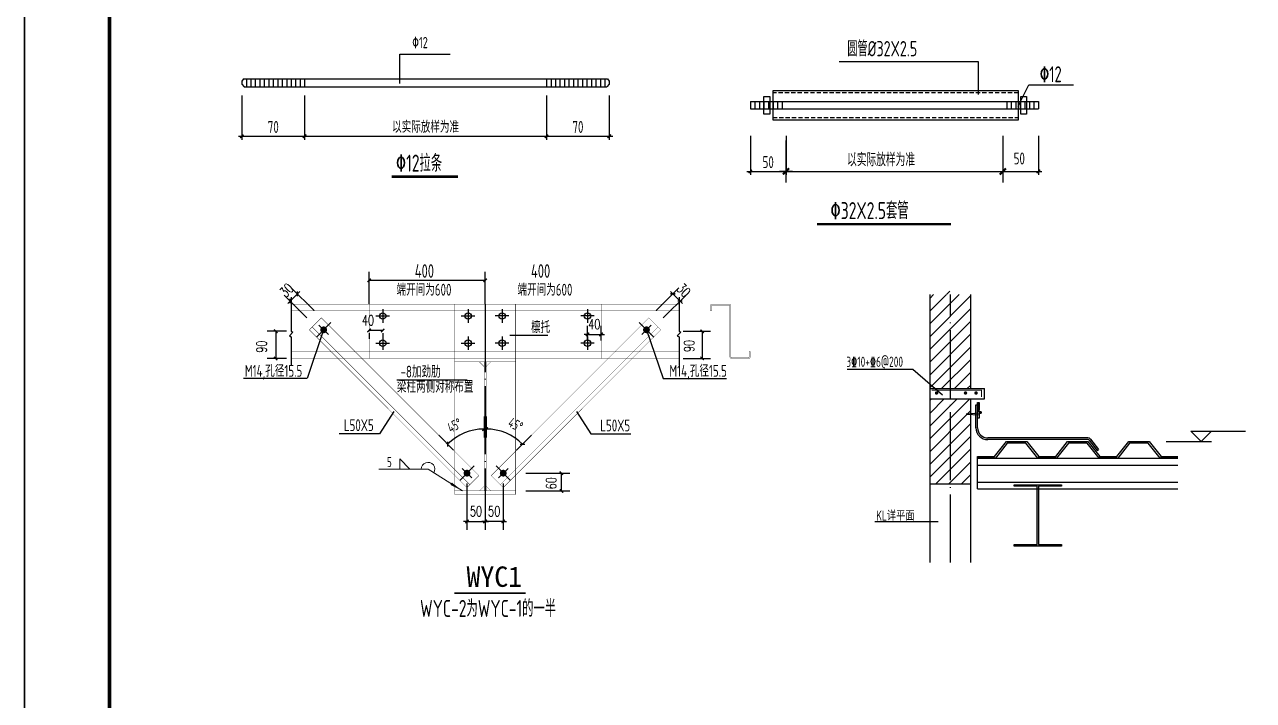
# Model space of a CAD drawing. Extents: x 1885024 to 3341100, y 16453725 to 19955423.
# Drawn here: x 3164089 to 3200267, y 18462288 to 18482175 of the extents above; entities that cross this region are included whole.
import ezdxf

# ---------------------------------------------------------------- set-up
doc = ezdxf.new("R2010")
doc.units = 0
doc.header["$LTSCALE"] = 1000
doc.header["$MEASUREMENT"] = 0
for name, pattern in [('3', [19, 15, -1.5, 1, -1.5]), ('DASH', [0.35, 0.25, -0.1]), ('DOTE', [2.42, 2, -0.2, 0.02, -0.2]), ('HIDDEN2', [0.1875, 0.125, -0.0625])]:
    doc.linetypes.add(name, pattern=pattern)
doc.layers.get('Defpoints').update_dxf_attribs({"color": 250})
for name, color, linetype in [('1', 7, 'Continuous'), ('18', 2, 'Continuous'), ('3', 3, 'Continuous'), ('AXIS_TEXT', 7, 'Continuous'), ('COLUMN', 2, 'Continuous'), ('DIM1', 3, 'Continuous'), ('DOTE', 1, 'DOTE'), ('PUB_DIM', 161, 'Continuous'), ('PUB_HATCH', 8, 'Continuous'), ('PUB_TEXT', 7, 'Continuous'), ('S_WALL', 11, 'Continuous'), ('TK', 4, 'Continuous'), ('填充', 8, 'Continuous'), ('附加线条', 140, 'Continuous')]:
    doc.layers.add(name, color=color, linetype=linetype)
for name, color, linetype, lineweight in [('10', 7, 'Continuous', 35), ('FLOOR_UP_TEXT', 7, 'Continuous', 0), ('REIND', 1, 'Continuous', 0), ('REINL', 1, 'Continuous', 0), ('焊缝标注', 9, 'Continuous', 18), ('螺栓孔标注', 9, 'Continuous', 18)]:
    doc.layers.add(name, color=color, linetype=linetype, lineweight=lineweight)
doc.styles.add('-宋体', font='', dxfattribs={"width": 0.8})
doc.styles.add('DIM_FONT', font='SIMPLEX', dxfattribs={"width": 0.7, "bigfont": 'GBCBIG'})
doc.styles.add('TSSD_Dimension', font='tssdeng.shx', dxfattribs={"width": 0.7, "bigfont": 'hztxt.shx'})
doc.styles.add('TSSD_REIN', font='tssdeng.shx', dxfattribs={"width": 0.7, "bigfont": 'tssdchn.shx'})
doc.styles.get('-宋体').set_extended_font_data('SimSun')
doc.dimstyles.new('DIMN', dxfattribs={"dimtxt": 300, "dimasz": 100, "dimexe": 250, "dimexo": 300, "dimgap": 150, "dimtad": 1, "dimdec": 0, "dimzin": 0, "dimdsep": 46, "dimtxsty": 'DIM_FONT', "dimblk": 'ARCHTICK', "dimcen": 0.09, "dimclrt": 7, "dimazin": 2, "dimtfac": 1, "dimtdec": 0, "dimtix": 1, "dimtmove": 2, "dimatfit": 3, "dimfxl": 0, "dimtolj": 1, "dimtzin": 0, "dimarcsym": 0})
doc.dimstyles.new('TSSD_20_100', dxfattribs={"dimtxt": 350, "dimasz": 100, "dimexe": 100, "dimexo": 250, "dimgap": 100, "dimtad": 1, "dimdec": 0, "dimlfac": 0.2, "dimzin": 0, "dimdsep": 46, "dimtxsty": 'TSSD_Dimension', "dimblk": 'ARCHTICK', "dimblk1": 'ARCHTICK', "dimblk2": 'ARCHTICK', "dimcen": 0, "dimdle": 100, "dimclrt": 7, "dimadec": 0, "dimazin": 0, "dimtfac": 1, "dimtdec": 0, "dimtix": 1, "dimtmove": 2, "dimatfit": 3, "dimfxl": 0, "dimtolj": 1, "dimtzin": 0, "dimarcsym": 0})

# ---------------------------------------------------------------- blocks, each defined once
blk = doc.blocks.new('_ArchTick')
at = {"color": 0, "linetype": 'ByBlock', "const_width": 0.4}
blk.add_lwpolyline([(-0.5, -0.5), (0.5, 0.5)], dxfattribs=at)
blk = doc.blocks.new('*D157')
at = {"layer": 'Defpoints', "color": 0}
for p in [(3177617, 18470945, 1600), (3176068, 18470304, 1600), (3177224, 18470221), (3177617, 18468755, 1600)]:
    blk.add_point(p, dxfattribs=at)
at = {"layer": 'PUB_DIM', "color": 0, "lineweight": -2}
for p, q in [((3177617, 18470645), (3177617, 18470023)), ((3176280, 18470091), (3176720, 18469651))]:
    blk.add_line(p, q, dxfattribs=at)
blk.add_arc((3177617, 18468755), 1518, 90, 135, dxfattribs=at)
at = {"layer": 'PUB_DIM', "color": 0, "lineweight": -2, "xscale": 100, "yscale": 100, "zscale": 100}
for p, rotation in [((3177617, 18470273), 359.9999999999282), ((3176543, 18469828), 224.9999623357606)]:
    blk.add_blockref('_ArchTick', p, dxfattribs=dict(at, rotation=rotation))
at = {"layer": 'PUB_DIM', "color": 7, "insert": (3176747, 18470382), "char_height": 300, "attachment_point": 5, "rotation": 28.1325, "style": 'TSSD_REIN'}
blk.add_mtext('\\A1;45°', dxfattribs=at)
blk = doc.blocks.new('*D158')
at = {"layer": 'Defpoints', "color": 0}
for p in [(3177677, 18470945, 1600), (3178070, 18470221), (3179226, 18470304, 1600), (3177677, 18468755, 1600)]:
    blk.add_point(p, dxfattribs=at)
at = {"layer": 'PUB_DIM', "color": 0, "lineweight": -2}
for p, q in [((3177677, 18470645), (3177677, 18470023)), ((3179014, 18470091), (3178573, 18469651))]:
    blk.add_line(p, q, dxfattribs=at)
blk.add_arc((3177677, 18468755), 1518, 45, 90, dxfattribs=at)
at = {"layer": 'PUB_DIM', "color": 0, "lineweight": -2, "xscale": 100, "yscale": 100, "zscale": 100}
for p, rotation in [((3177677, 18470273), 180.0000000001017), ((3178750, 18469828), 315.0000376641405)]:
    blk.add_blockref('_ArchTick', p, dxfattribs=dict(at, rotation=rotation))
at = {"layer": 'PUB_DIM', "color": 7, "insert": (3178547, 18470404), "char_height": 300, "attachment_point": 5, "rotation": 332.1926, "style": 'TSSD_REIN'}
blk.add_mtext('\\A1;45°', dxfattribs=at)
blk = doc.blocks.new('*D160')
at = {"layer": 'Defpoints', "color": 0}
for p in [(3177647, 18474651), (3174233, 18473651, 1600), (3177647, 18473651)]:
    blk.add_point(p, dxfattribs=at)
at = {"layer": 'PUB_DIM', "color": 0, "lineweight": -2}
for p, q in [((3174233, 18473951), (3174233, 18474901)), ((3177647, 18473951), (3177647, 18474901)), ((3174233, 18474651), (3177647, 18474651))]:
    blk.add_line(p, q, dxfattribs=at)
at = {"layer": 'PUB_DIM', "color": 0, "lineweight": -2, "xscale": 100, "yscale": 100, "zscale": 100, "rotation": 180}
blk.add_blockref('_ArchTick', (3174233, 18474651), dxfattribs=at)
at = {"layer": 'PUB_DIM', "color": 0, "lineweight": -2, "xscale": 100, "yscale": 100, "zscale": 100}
blk.add_blockref('_ArchTick', (3177647, 18474651), dxfattribs=at)
blk = doc.blocks.new('*D161')
at = {"layer": 'Defpoints', "color": 0}
for p in [(3172119, 18474252), (3172824, 18473547), (3172612, 18473335)]:
    blk.add_point(p, dxfattribs=at)
at = {"layer": 'PUB_DIM', "color": 0, "lineweight": -2}
for p, q in [((3172400, 18473547), (3171730, 18474217)), ((3171907, 18474040), (3172119, 18474252)), ((3172612, 18473759), (3171942, 18474429)), ((3172119, 18474252), (3172190, 18474323)), ((3171907, 18474040), (3171836, 18473969))]:
    blk.add_line(p, q, dxfattribs=at)
at = {"layer": 'PUB_DIM', "color": 0, "lineweight": -2, "yscale": 100, "zscale": 100}
for p, xscale, rotation in [((3171907, 18474040), 99.99999999999999, 44.99999999999999), ((3172119, 18474252), 100, 225)]:
    blk.add_blockref('_ArchTick', p, dxfattribs=dict(at, xscale=xscale, rotation=rotation))
at = {"layer": 'PUB_DIM', "color": 7, "insert": (3171801, 18474358), "char_height": 300, "attachment_point": 5, "rotation": 45, "style": 'DIM_FONT'}
blk.add_mtext('\\A1;30', dxfattribs=at)
blk = doc.blocks.new('*D162')
at = {"layer": 'Defpoints', "color": 0}
for p in [(3172100, 18473151), (3171482, 18472351), (3172100, 18472351)]:
    blk.add_point(p, dxfattribs=at)
at = {"layer": 'PUB_DIM', "color": 0, "lineweight": -2}
for p, q in [((3171800, 18473151), (3171232, 18473151)), ((3171482, 18473151), (3171482, 18472351)), ((3171800, 18472351), (3171232, 18472351))]:
    blk.add_line(p, q, dxfattribs=at)
at = {"layer": 'PUB_DIM', "color": 0, "lineweight": -2, "xscale": 100, "yscale": 100, "zscale": 100}
for p, rotation in [((3171482, 18473151), 90), ((3171482, 18472351), 270)]:
    blk.add_blockref('_ArchTick', p, dxfattribs=dict(at, rotation=rotation))
at = {"layer": 'PUB_DIM', "color": 7, "insert": (3171067, 18472698), "char_height": 300, "attachment_point": 5, "rotation": 90, "style": 'DIM_FONT'}
blk.add_mtext('\\A1;90', dxfattribs=at)
blk = doc.blocks.new('*D163')
at = {"layer": 'Defpoints', "color": 0}
for p in [(3174233, 18473391), (3174233, 18473174), (3174633, 18473391)]:
    blk.add_point(p, dxfattribs=at)
at = {"layer": 'PUB_DIM', "color": 0, "lineweight": -2}
for p, q in [((3174633, 18473174), (3174233, 18473174)), ((3174233, 18473091), (3174233, 18472924)), ((3174633, 18473091), (3174633, 18472924))]:
    blk.add_line(p, q, dxfattribs=at)
at = {"layer": 'PUB_DIM', "color": 0, "lineweight": -2, "xscale": 100, "yscale": 100, "zscale": 100, "rotation": 180}
blk.add_blockref('_ArchTick', (3174233, 18473174), dxfattribs=at)
at = {"layer": 'PUB_DIM', "color": 0, "lineweight": -2, "xscale": 100, "yscale": 100, "zscale": 100}
blk.add_blockref('_ArchTick', (3174633, 18473174), dxfattribs=at)
at = {"layer": 'PUB_DIM', "color": 7, "insert": (3174199, 18473474), "char_height": 300, "attachment_point": 5, "style": 'DIM_FONT'}
blk.add_mtext('\\A1;40', dxfattribs=at)
blk = doc.blocks.new('*D164')
at = {"layer": 'Defpoints', "color": 0}
for p in [(3177113, 18468975), (3177647, 18468975), (3177647, 18467554)]:
    blk.add_point(p, dxfattribs=at)
at = {"layer": 'PUB_DIM', "color": 0, "lineweight": -2}
for p, q in [((3177113, 18468675), (3177113, 18467304)), ((3177647, 18468675), (3177647, 18467304)), ((3177113, 18467554), (3177013, 18467554)), ((3177113, 18467554), (3177647, 18467554)), ((3177647, 18467554), (3177747, 18467554))]:
    blk.add_line(p, q, dxfattribs=at)
at = {"layer": 'PUB_DIM', "color": 0, "lineweight": -2, "xscale": 100, "yscale": 100, "zscale": 100}
blk.add_blockref('_ArchTick', (3177113, 18467554), dxfattribs=at)
at = {"layer": 'PUB_DIM', "color": 0, "lineweight": -2, "xscale": 100, "yscale": 100, "zscale": 100, "rotation": 180}
blk.add_blockref('_ArchTick', (3177647, 18467554), dxfattribs=at)
at = {"layer": 'PUB_DIM', "color": 7, "insert": (3177380, 18467854), "char_height": 300, "attachment_point": 5, "style": 'DIM_FONT'}
blk.add_mtext('\\A1;50', dxfattribs=at)
blk = doc.blocks.new('*D165')
at = {"layer": 'Defpoints', "color": 0}
for p in [(3177647, 18468975), (3178180, 18468975), (3177647, 18467554)]:
    blk.add_point(p, dxfattribs=at)
at = {"layer": 'PUB_DIM', "color": 0, "lineweight": -2}
for p, q in [((3177647, 18468675), (3177647, 18467304)), ((3178180, 18468675), (3178180, 18467304)), ((3177647, 18467554), (3177547, 18467554)), ((3178180, 18467554), (3177647, 18467554)), ((3178180, 18467554), (3178280, 18467554))]:
    blk.add_line(p, q, dxfattribs=at)
at = {"layer": 'PUB_DIM', "color": 0, "lineweight": -2, "xscale": 100, "yscale": 100, "zscale": 100}
blk.add_blockref('_ArchTick', (3177647, 18467554), dxfattribs=at)
at = {"layer": 'PUB_DIM', "color": 0, "lineweight": -2, "xscale": 100, "yscale": 100, "zscale": 100, "rotation": 180}
blk.add_blockref('_ArchTick', (3178180, 18467554), dxfattribs=at)
at = {"layer": 'PUB_DIM', "color": 7, "insert": (3177914, 18467854), "char_height": 300, "attachment_point": 5, "style": 'DIM_FONT'}
blk.add_mtext('\\A1;50', dxfattribs=at)
blk = doc.blocks.new('*D166')
at = {"layer": 'Defpoints', "color": 0}
for p in [(3183175, 18474252), (3182469, 18473547), (3182681, 18473335)]:
    blk.add_point(p, dxfattribs=at)
at = {"layer": 'PUB_DIM', "color": 0, "lineweight": -2}
for p, q in [((3182681, 18473759), (3183351, 18474429)), ((3182893, 18473547), (3183563, 18474217)), ((3183175, 18474252), (3183104, 18474323)), ((3183387, 18474040), (3183175, 18474252)), ((3183387, 18474040), (3183457, 18473969))]:
    blk.add_line(p, q, dxfattribs=at)
at = {"layer": 'PUB_DIM', "color": 0, "lineweight": -2, "xscale": 100, "yscale": 100, "zscale": 100}
for p, rotation in [((3183175, 18474252), 315.0000000002515), ((3183387, 18474040), 135.0000000002516)]:
    blk.add_blockref('_ArchTick', p, dxfattribs=dict(at, rotation=rotation))
at = {"layer": 'PUB_DIM', "color": 7, "insert": (3183493, 18474358), "char_height": 300, "attachment_point": 5, "rotation": 315, "style": 'DIM_FONT'}
blk.add_mtext('\\A1;30', dxfattribs=at)
blk = doc.blocks.new('*D167')
at = {"layer": 'Defpoints', "color": 0}
for p in [(3183180, 18473151), (3183180, 18472351), (3184037, 18472351)]:
    blk.add_point(p, dxfattribs=at)
at = {"layer": 'PUB_DIM', "color": 0, "lineweight": -2}
for p, q in [((3183480, 18473151), (3184287, 18473151)), ((3184037, 18473151), (3184037, 18472351)), ((3183480, 18472351), (3184287, 18472351))]:
    blk.add_line(p, q, dxfattribs=at)
at = {"layer": 'PUB_DIM', "color": 0, "lineweight": -2, "xscale": 100, "yscale": 100, "zscale": 100}
for p, rotation in [((3184037, 18473151), 90), ((3184037, 18472351), 270)]:
    blk.add_blockref('_ArchTick', p, dxfattribs=dict(at, rotation=rotation))
at = {"layer": 'PUB_DIM', "color": 7, "insert": (3183654, 18472719), "char_height": 300, "attachment_point": 5, "rotation": 90, "style": 'DIM_FONT'}
blk.add_mtext('\\A1;90', dxfattribs=at)
blk = doc.blocks.new('*D168')
at = {"layer": 'Defpoints', "color": 0}
for p in [(3178547, 18468975), (3179894, 18468975), (3178547, 18468451)]:
    blk.add_point(p, dxfattribs=at)
at = {"layer": 'PUB_DIM', "color": 0, "lineweight": -2}
for p, q in [((3178847, 18468975), (3180144, 18468975)), ((3179894, 18468451), (3179894, 18468975)), ((3178847, 18468451), (3180144, 18468451))]:
    blk.add_line(p, q, dxfattribs=at)
at = {"layer": 'PUB_DIM', "color": 0, "lineweight": -2, "xscale": 100, "yscale": 100, "zscale": 100}
for p, rotation in [((3179894, 18468975), 90), ((3179894, 18468451), 270)]:
    blk.add_blockref('_ArchTick', p, dxfattribs=dict(at, rotation=rotation))
at = {"layer": 'PUB_DIM', "color": 7, "insert": (3179594, 18468679), "char_height": 300, "attachment_point": 5, "rotation": 90, "style": 'DIM_FONT'}
blk.add_mtext('\\A1;60', dxfattribs=at)
blk = doc.blocks.new('_ARROW')
blk.add_solid([(0, 0), (-1, 0.1), (-1, -0.1)])
blk = doc.blocks.new('*D169')
at = {"layer": 'Defpoints', "color": 0}
for p in [(3181061, 18473060), (3180661, 18472579), (3181061, 18472579)]:
    blk.add_point(p, dxfattribs=at)
at = {"layer": 'PUB_DIM', "color": 0, "lineweight": -2}
for p, q in [((3180661, 18473060), (3180561, 18473060)), ((3180661, 18472879), (3180661, 18473310)), ((3180661, 18473060), (3181061, 18473060)), ((3181061, 18472879), (3181061, 18473310)), ((3181061, 18473060), (3181161, 18473060))]:
    blk.add_line(p, q, dxfattribs=at)
at = {"layer": 'PUB_DIM', "color": 0, "lineweight": -2, "xscale": 100, "yscale": 100, "zscale": 100}
blk.add_blockref('_ArchTick', (3180661, 18473060), dxfattribs=at)
at = {"layer": 'PUB_DIM', "color": 0, "lineweight": -2, "xscale": 100, "yscale": 100, "zscale": 100, "rotation": 180}
blk.add_blockref('_ArchTick', (3181061, 18473060), dxfattribs=at)
at = {"layer": 'PUB_DIM', "color": 7, "insert": (3180861, 18473360), "char_height": 300, "attachment_point": 5, "style": 'DIM_FONT'}
blk.add_mtext('\\A1;40', dxfattribs=at)
blk = doc.blocks.new('*D170')
at = {"layer": 'Defpoints', "color": 0}
for p in [(3179456, 18480341), (3181304, 18480341), (3181304, 18478888)]:
    blk.add_point(p, dxfattribs=at)
at = {"layer": 'PUB_DIM', "color": 0, "lineweight": -2}
for p, q in [((3179456, 18480091), (3179456, 18478788)), ((3181304, 18480091), (3181304, 18478788)), ((3179356, 18478888), (3181404, 18478888))]:
    blk.add_line(p, q, dxfattribs=at)
at = {"layer": 'PUB_DIM', "color": 0, "lineweight": -2, "xscale": 100, "yscale": 100, "zscale": 100, "rotation": 180}
blk.add_blockref('_ArchTick', (3179456, 18478888), dxfattribs=at)
at = {"layer": 'PUB_DIM', "color": 0, "lineweight": -2, "xscale": 100, "yscale": 100, "zscale": 100}
blk.add_blockref('_ArchTick', (3181304, 18478888), dxfattribs=at)
at = {"layer": 'PUB_DIM', "color": 7, "insert": (3180380, 18479163), "char_height": 350, "attachment_point": 5, "style": 'TSSD_REIN'}
blk.add_mtext('\\A1;70', dxfattribs=at)
blk = doc.blocks.new('*D171')
at = {"layer": 'Defpoints', "color": 0}
for p in [(3170486, 18480341), (3172334, 18480341), (3172334, 18478888)]:
    blk.add_point(p, dxfattribs=at)
at = {"layer": 'PUB_DIM', "color": 0, "lineweight": -2}
for p, q in [((3170486, 18480091), (3170486, 18478788)), ((3172334, 18480091), (3172334, 18478788)), ((3170386, 18478888), (3172434, 18478888))]:
    blk.add_line(p, q, dxfattribs=at)
at = {"layer": 'PUB_DIM', "color": 0, "lineweight": -2, "xscale": 100, "yscale": 100, "zscale": 100, "rotation": 180}
blk.add_blockref('_ArchTick', (3170486, 18478888), dxfattribs=at)
at = {"layer": 'PUB_DIM', "color": 0, "lineweight": -2, "xscale": 100, "yscale": 100, "zscale": 100}
blk.add_blockref('_ArchTick', (3172334, 18478888), dxfattribs=at)
at = {"layer": 'PUB_DIM', "color": 7, "insert": (3171410, 18479163), "char_height": 350, "attachment_point": 5, "style": 'TSSD_REIN'}
blk.add_mtext('\\A1;70', dxfattribs=at)
blk = doc.blocks.new('*D172')
at = {"layer": 'Defpoints', "color": 0}
for p in [(3172334, 18480341), (3179456, 18480341), (3179456, 18478888)]:
    blk.add_point(p, dxfattribs=at)
at = {"layer": 'PUB_DIM', "color": 0, "lineweight": -2}
for p, q in [((3172334, 18480091), (3172334, 18478788)), ((3179456, 18480091), (3179456, 18478788)), ((3172234, 18478888), (3179556, 18478888))]:
    blk.add_line(p, q, dxfattribs=at)
at = {"layer": 'PUB_DIM', "color": 0, "lineweight": -2, "xscale": 100, "yscale": 100, "zscale": 100, "rotation": 180}
blk.add_blockref('_ArchTick', (3172334, 18478888), dxfattribs=at)
at = {"layer": 'PUB_DIM', "color": 0, "lineweight": -2, "xscale": 100, "yscale": 100, "zscale": 100}
blk.add_blockref('_ArchTick', (3179456, 18478888), dxfattribs=at)
at = {"layer": 'PUB_DIM', "color": 7, "insert": (3175895, 18479164), "char_height": 350, "attachment_point": 5, "style": 'TSSD_REIN'}
blk.add_mtext('\\A1;以实际放样为准', dxfattribs=at)
blk = doc.blocks.new('_DIMX')
blk.add_line((-150, 0), (150, 0))
at = {"const_width": 50}
blk.add_lwpolyline([(-70, -70), (70, 70)], dxfattribs=at)
blk = doc.blocks.new('*D173')
at = {"layer": 'Defpoints', "color": 0}
for p in [(3192889, 18479155), (3193939, 18479155), (3193939, 18477854)]:
    blk.add_point(p, dxfattribs=at)
at = {"layer": 'PUB_DIM', "color": 0, "lineweight": -2}
for p, q in [((3192889, 18478905), (3192889, 18477754)), ((3193939, 18478905), (3193939, 18477754)), ((3192789, 18477854), (3194039, 18477854))]:
    blk.add_line(p, q, dxfattribs=at)
at = {"layer": 'PUB_DIM', "color": 0, "lineweight": -2, "xscale": 100, "yscale": 100, "zscale": 100, "rotation": 180}
blk.add_blockref('_ArchTick', (3192889, 18477854), dxfattribs=at)
at = {"layer": 'PUB_DIM', "color": 0, "lineweight": -2, "xscale": 100, "yscale": 100, "zscale": 100}
blk.add_blockref('_ArchTick', (3193939, 18477854), dxfattribs=at)
at = {"layer": 'PUB_DIM', "color": 7, "insert": (3193374, 18478235), "char_height": 350, "attachment_point": 5, "style": 'TSSD_REIN'}
blk.add_mtext('\\A1;50', dxfattribs=at)
blk = doc.blocks.new('*D174')
at = {"layer": 'Defpoints', "color": 0}
for p in [(3185456, 18479155), (3186506, 18479155), (3186506, 18477854)]:
    blk.add_point(p, dxfattribs=at)
at = {"layer": 'PUB_DIM', "color": 0, "lineweight": -2}
for p, q in [((3185456, 18478905), (3185456, 18477754)), ((3186506, 18478905), (3186506, 18477754)), ((3185356, 18477854), (3186606, 18477854))]:
    blk.add_line(p, q, dxfattribs=at)
at = {"layer": 'PUB_DIM', "color": 0, "lineweight": -2, "xscale": 100, "yscale": 100, "zscale": 100, "rotation": 180}
blk.add_blockref('_ArchTick', (3185456, 18477854), dxfattribs=at)
at = {"layer": 'PUB_DIM', "color": 0, "lineweight": -2, "xscale": 100, "yscale": 100, "zscale": 100}
blk.add_blockref('_ArchTick', (3186506, 18477854), dxfattribs=at)
at = {"layer": 'PUB_DIM', "color": 7, "insert": (3185981, 18478129), "char_height": 350, "attachment_point": 5, "style": 'TSSD_REIN'}
blk.add_mtext('\\A1;50', dxfattribs=at)
blk = doc.blocks.new('GeYuanFrame_23376633', base_point=(18.76, 4.34))
at = {"layer": 'TK'}
blk.add_lwpolyline([(18.76, 424.34), (612.76, 424.34), (612.76, 4.34), (18.76, 4.34), (18.76, 424.34)], dxfattribs=at)
at = {"layer": 'TK', "const_width": 1}
blk.add_lwpolyline([(602.76, 414.34), (43.76, 414.34), (43.76, 14.34), (602.76, 14.34)], close=True, dxfattribs=at)
blk = doc.blocks.new('A$C53AF4E09')
at = {"layer": 'COLUMN'}
blk.add_hatch(color=256, dxfattribs=at).paths.add_polyline_path([(350, 450), (0, 450), (0, 440), (170, 440), (170, 10), (0, 10), (0, 0), (350, 0), (350, 10), (180, 10), (180, 440), (350, 440)])
blk.add_lwpolyline([(0, 440), (0, 450), (350, 450), (350, 440), (180, 440), (180, 10), (350, 10), (350, 0), (0, 0), (0, 10), (170, 10), (170, 440)], close=True, dxfattribs=at)
blk = doc.blocks.new('A$C2F155950')
blk.add_lwpolyline([(381, 144), (0, 117), (381, 91)])
blk.add_lwpolyline([(381, 0), (339, 0), (339, 204), (381, 204)], close=True)
at = {"layer": '填充', "const_width": 42.3}
blk.add_lwpolyline([(448, 162, -1), (406, 162, -1)], format="xyb", close=True, dxfattribs=at)
blk = doc.blocks.new('A$C57307A97')
blk.add_hatch(color=256).paths.add_polyline_path([(4678, 8004), (4628, 8004), (4628, 7775), (4678, 7775)])
at = {"layer": 'PUB_HATCH'}
h = blk.add_hatch(dxfattribs=at)
h.set_pattern_fill('普通砖', color=256, scale=100, style=0)
h.set_pattern_definition([(45, (703174.56, -451038.52), (-188.0904, 188.0904), [])])
h.paths.add_polyline_path([(4273, 7657, -1.319235), (4309, 7670), (4428, 7678), (4428, 8116), (3228, 8116), (3228, 6918)])
h.paths.add_polyline_path([(4428, 11190), (3940, 11190), (3864, 10980), (3790, 11400), (3715, 11190), (3228, 11190), (3228, 9249), (4116, 8416), (4428, 8416)])
h.paths.add_polyline_path([(3228, 9249), (3228, 8416), (4116, 8416)], flags=16)
h.paths.add_polyline_path([(4244, 9757), (5011, 9757), (5011, 9307), (4244, 9307)], flags=9)
edge = h.paths.add_edge_path()
edge.add_line((3228, 5616), (4428, 5616))
edge.add_line((4428, 5616), (4428, 7659))
edge.add_line((4428, 7659), (4309, 7668))
edge.add_arc((4289, 7669), 20, 215.2654, 356.0839, ccw=False)
edge.add_line((4273, 7657), (3228, 6918))
edge.add_line((3228, 6918), (3228, 5616))
for p, q in [((4578, 7266), (4578, 7938)), ((4578, 7938), (4628, 7938)), ((4628, 7266), (4628, 7938)), ((7878, 6966), (4928, 6966)), ((7878, 6916), (4928, 6916)), ((7917, 6897), (8150, 6598)), ((7957, 6927), (8189, 6628)), ((8150, 6598), (8189, 6628)), ((4628, 6366), (10520, 6366)), ((4628, 5466), (4628, 6366)), ((4628, 6166), (10520, 6166)), ((4628, 5666), (10520, 5666)), ((4628, 5466), (10520, 5466))]:
    blk.add_line(p, q)
blk.add_lwpolyline([(4628, 8004), (4678, 8004), (4678, 7775), (4628, 7775)], close=True)
for points in [[(6403, 6366), (6053, 6816), (5502, 6816), (5152, 6366), (4628, 6366), (4628, 6416), (5128, 6416), (5478, 6866), (6078, 6866), (6428, 6416)], [(8203, 6366), (7853, 6816), (7302, 6816), (6952, 6366), (6428, 6366), (6428, 6416), (6928, 6416), (7278, 6866), (7878, 6866), (8228, 6416)], [(10003, 6366), (9653, 6816), (9102, 6816), (8752, 6366), (8228, 6366), (8228, 6416), (8728, 6416), (9078, 6866), (9678, 6866), (10028, 6416)], [(10520, 6366), (10028, 6366), (10028, 6416), (10520, 6416)]]:
    blk.add_lwpolyline(points)
for centre, radius, start, end in [((4928, 7266), 350, 180, 270), ((4928, 7266), 300, 180, 270), ((7878, 6866), 100, 37.875, 90), ((7878, 6866), 50, 37.875, 90)]:
    blk.add_arc(centre, radius, start, end)
at = {"layer": 'DOTE'}
blk.add_line((3828, 3300), (3828, 11190), dxfattribs=at)
at = {"layer": 'PUB_DIM'}
for p, q in [((11210, 6866), (10910, 7166)), ((10910, 7166), (12515, 7166)), ((11210, 6866), (11510, 7166)), ((10178, 6866), (11510, 6866))]:
    blk.add_line(p, q, dxfattribs=at)
at = {"layer": 'S_WALL'}
for p, q in [((3228, 3300), (3228, 11190)), ((4428, 8416), (4428, 11190)), ((3228, 8416), (4828, 8416)), ((4828, 8116), (4828, 8416)), ((3228, 8116), (4828, 8116)), ((4428, 3300), (4428, 8116)), ((3228, 5616), (4428, 5616))]:
    blk.add_line(p, q, dxfattribs=at)
at = {"layer": 'COLUMN', "xscale": 4, "yscale": 4, "zscale": 4}
blk.add_blockref('A$C53AF4E09', (5700, 3786), dxfattribs=at)
at = {"layer": '附加线条', "linetype": 'Continuous'}
blk.add_blockref('A$C2F155950', (4289, 7552), dxfattribs=at)

msp = doc.modelspace()

# ---------------------------------------------------------------- linework, layer by layer
for p, q in [((3170535.5, 18480581.2, 1438.4), (3181253.9, 18480581.2, 1438.4)), ((3170554.2, 18480341.1, 1438.4), (3181235.2, 18480341.1, 1438.4)), ((3174632.8, 18473801), (3174632.8, 18473401)), ((3177146.8, 18473801, 1600), (3177146.8, 18473401, 1600)), ((3178146.8, 18473801, 1600), (3178146.8, 18473401, 1600)), ((3180660.7, 18473801), (3180660.7, 18473401)), ((3174432.8, 18473601), (3174832.8, 18473601)), ((3176946.8, 18473601, 1600), (3177346.8, 18473601, 1600)), ((3178346.8, 18473601, 1600), (3177946.8, 18473601, 1600)), ((3180860.7, 18473601), (3180460.7, 18473601)), ((3172893.1, 18473188.6, 1600), (3172407.4, 18471757, 1600)), ((3182400.5, 18473188.6, 1600), (3182886.2, 18471757, 1600)), ((3174432.8, 18472801), (3174832.8, 18472801)), ((3174632.8, 18473001), (3174632.8, 18472601)), ((3176946.8, 18472801, 1600), (3177346.8, 18472801, 1600)), ((3177146.8, 18473001, 1600), (3177146.8, 18472601, 1600)), ((3178346.8, 18472801, 1600), (3177946.8, 18472801, 1600)), ((3178146.8, 18473001, 1600), (3178146.8, 18472601, 1600)), ((3178375.5, 18473038.9), (3179492.6, 18473038.9)), ((3180860.7, 18472801), (3180460.7, 18472801)), ((3180660.7, 18473001), (3180660.7, 18472601)), ((3172400.1, 18471757, 1600), (3170536.7, 18471757, 1600)), ((3182893.4, 18471757, 1600), (3184756.8, 18471757, 1600)), ((3174956.7, 18470791.1, -8966.1), (3174534.7, 18470131, -8966.1)), ((3180336.8, 18470791.1, -8966.1), (3180758.8, 18470131, -8966.1)), ((3174534.7, 18470131, -8966.1), (3173351.9, 18470131, -8966.1)), ((3180758.8, 18470131, -8966.1), (3181941.7, 18470131, -8966.1))]:
    msp.add_line(p, q)
at = {"linetype": 'Continuous'}
for p, q in [((3193340.9, 18479771.9), (3193651.8, 18480400.7)), ((3185455.9, 18479910.8), (3185455.9, 18479700.8)), ((3185455.9, 18479910.8), (3193938.7, 18479910.8)), ((3185455.9, 18479700.8), (3193938.7, 18479700.8)), ((3185589.4, 18479910.8), (3185589.4, 18479700.8)), ((3185722.9, 18479910.8), (3185722.9, 18479700.8)), ((3185856.4, 18479910.8), (3185856.4, 18479700.8)), ((3185989.9, 18479910.8), (3185989.9, 18479700.8)), ((3186123.4, 18479910.8), (3186123.4, 18479700.8)), ((3186256.9, 18479910.8), (3186256.9, 18479700.8)), ((3186390.4, 18479910.8), (3186390.4, 18479700.8)), ((3193004.3, 18479910.8), (3193004.3, 18479700.8)), ((3193137.8, 18479910.8), (3193137.8, 18479700.8)), ((3193271.3, 18479910.8), (3193271.3, 18479700.8)), ((3193404.7, 18479910.8), (3193404.7, 18479700.8)), ((3193538.2, 18479910.8), (3193538.2, 18479700.8)), ((3193671.7, 18479910.8), (3193671.7, 18479700.8)), ((3193805.2, 18479910.8), (3193805.2, 18479700.8)), ((3193938.7, 18479910.8), (3193938.7, 18479700.8))]:
    msp.add_line(p, q, dxfattribs=at)
at = {"color": 0}
msp.add_line((3175048.9, 18471719.4), (3177118.6, 18471719.4), dxfattribs=at)
msp.add_lwpolyline([(3164088.7, 19955423.3), (3164088.7, 16453724.8)])
at = {"linetype": 'Continuous', "const_width": 75}
for points in [[(3174898.3, 18477698), (3176852.4, 18477698)], [(3187421.2, 18476301), (3191359, 18476301)]]:
    msp.add_lwpolyline(points, dxfattribs=at)
at = {"ltscale": 0.5}
msp.add_lwpolyline([(3191116.6, 18471274.5), (3190244.1, 18472029), (3188305.5, 18472029)], dxfattribs=at)
at = {"color": 0}
msp.add_lwpolyline([(3189124, 18467554.7), (3190987.5, 18467554.7)], dxfattribs=at)
for centre in [(3174632.8, 18473601), (3177146.8, 18473601, 1600), (3178146.8, 18473601, 1600), (3180660.7, 18473601), (3174632.8, 18472801), (3177146.8, 18472801, 1600), (3178146.8, 18472801, 1600), (3180660.7, 18472801)]:
    msp.add_circle(centre, 94.3)
at = {"layer": '1'}
for p, q in [((3170535.5, 18480581.2, 1438.4), (3170485.5, 18480506.5, 1438.4)), ((3170485.5, 18480506.5, 1438.4), (3170485.5, 18480420.9, 1438.4)), ((3170485.5, 18480420.9, 1438.4), (3170554.2, 18480341.1, 1438.4)), ((3170617.5, 18480581.2, 1438.4), (3170617.5, 18480341.1, 1438.4)), ((3170749.5, 18480581.2, 1438.4), (3170749.5, 18480341.1, 1438.4)), ((3170881.5, 18480581.2, 1438.4), (3170881.5, 18480341.1, 1438.4)), ((3171013.5, 18480581.2, 1438.4), (3171013.5, 18480341.1, 1438.4)), ((3171145.5, 18480581.2, 1438.4), (3171145.5, 18480341.1, 1438.4)), ((3171277.5, 18480581.2, 1438.4), (3171277.5, 18480341.1, 1438.4)), ((3171409.5, 18480581.2, 1438.4), (3171409.5, 18480341.1, 1438.4)), ((3171541.5, 18480581.2, 1438.4), (3171541.5, 18480341.1, 1438.4)), ((3171673.5, 18480581.2, 1438.4), (3171673.5, 18480341.1, 1438.4)), ((3171805.5, 18480581.2, 1438.4), (3171805.5, 18480341.1, 1438.4)), ((3171937.5, 18480581.2, 1438.4), (3171937.5, 18480341.1, 1438.4)), ((3172069.5, 18480581.2, 1438.4), (3172069.5, 18480341.1, 1438.4)), ((3172201.5, 18480581.2, 1438.4), (3172201.5, 18480341.1, 1438.4)), ((3172333.5, 18480581.2, 1438.4), (3172333.5, 18480341.1, 1438.4)), ((3179455.9, 18480581.2, 1438.4), (3179455.9, 18480341.1, 1438.4)), ((3179587.9, 18480581.2, 1438.4), (3179587.9, 18480341.1, 1438.4)), ((3179719.9, 18480581.2, 1438.4), (3179719.9, 18480341.1, 1438.4)), ((3179851.9, 18480581.2, 1438.4), (3179851.9, 18480341.1, 1438.4)), ((3179983.9, 18480581.2, 1438.4), (3179983.9, 18480341.1, 1438.4)), ((3180115.9, 18480581.2, 1438.4), (3180115.9, 18480341.1, 1438.4)), ((3180247.9, 18480581.2, 1438.4), (3180247.9, 18480341.1, 1438.4)), ((3180379.9, 18480581.2, 1438.4), (3180379.9, 18480341.1, 1438.4)), ((3180511.9, 18480581.2, 1438.4), (3180511.9, 18480341.1, 1438.4)), ((3180643.9, 18480581.2, 1438.4), (3180643.9, 18480341.1, 1438.4)), ((3180775.9, 18480581.2, 1438.4), (3180775.9, 18480341.1, 1438.4)), ((3180907.9, 18480581.2, 1438.4), (3180907.9, 18480341.1, 1438.4)), ((3181039.9, 18480581.2, 1438.4), (3181039.9, 18480341.1, 1438.4)), ((3181171.9, 18480581.2, 1438.4), (3181171.9, 18480341.1, 1438.4)), ((3181303.9, 18480420.9, 1438.4), (3181235.2, 18480341.1, 1438.4)), ((3181253.9, 18480581.2, 1438.4), (3181303.9, 18480506.5, 1438.4)), ((3181303.9, 18480506.5, 1438.4), (3181303.9, 18480420.9, 1438.4))]:
    msp.add_line(p, q, dxfattribs=at)
at = {"layer": '10'}
for p, q in [((3173107.2, 18473405.6, 1600), (3172682.9, 18472981.3, 1600)), ((3172753.6, 18473334.8, 1600), (3173036.5, 18473052, 1600)), ((3182186.4, 18473405.6, 1600), (3182610.6, 18472981.3, 1600)), ((3182539.9, 18473334.8, 1600), (3182257.1, 18473052, 1600)), ((3177325.4, 18469187.4, 1600), (3176901.1, 18468763.1, 1600)), ((3176971.8, 18469116.7, 1600), (3177254.7, 18468833.8, 1600)), ((3177968.2, 18469187.4, 1600), (3178392.5, 18468763.1, 1600)), ((3178321.8, 18469116.7, 1600), (3178038.9, 18468833.8, 1600))]:
    msp.add_line(p, q, dxfattribs=at)
at = {"layer": '10', "const_width": 100, "elevation": 1600}
for points in [[(3172845.1, 18473193.4, -1), (3172945.1, 18473193.4, -1), (3172845.1, 18473193.4, -1)], [(3182448.5, 18473193.4, 1), (3182348.5, 18473193.4, 1), (3182448.5, 18473193.4, 1)], [(3177063.2, 18468975.3, -1), (3177163.2, 18468975.3, -1), (3177063.2, 18468975.3, -1)], [(3178230.3, 18468975.3, 1), (3178130.3, 18468975.3, 1), (3178230.3, 18468975.3, 1)]]:
    msp.add_lwpolyline(points, format="xyb", close=True, dxfattribs=at)
at = {"layer": '18'}
for p, q in [((3171937.5, 18474151, 1600), (3171937.5, 18473151, 1600)), ((3183356.1, 18474151, 1600), (3183356.1, 18473151, 1600)), ((3171987.5, 18473121, 1600), (3171887.5, 18473021, 1600)), ((3171937.5, 18473151, 1600), (3171987.5, 18473121, 1600)), ((3183406.1, 18473121, 1600), (3183306.1, 18473021, 1600)), ((3183356.1, 18473151, 1600), (3183406.1, 18473121, 1600)), ((3171887.5, 18473021, 1600), (3171937.5, 18472991, 1600)), ((3171937.5, 18472991, 1600), (3171937.5, 18472151, 1600)), ((3183306.1, 18473021, 1600), (3183356.1, 18472991, 1600)), ((3183356.1, 18472991, 1600), (3183356.1, 18472151, 1600))]:
    msp.add_line(p, q, dxfattribs=at)
at = {"layer": '18', "const_width": 10, "elevation": 1600}
for points in [[(3171937.5, 18473951), (3183356.1, 18473951)], [(3181060.7, 18472351), (3181060.7, 18473951)], [(3171937.5, 18473752.4), (3183356.1, 18473752.4)], [(3172470.8, 18473193.4), (3172824.4, 18473547)], [(3172824.4, 18473547), (3177466.8, 18468904.5)], [(3182469.2, 18473547), (3177826.8, 18468904.5)], [(3182822.8, 18473193.4), (3182469.2, 18473547)], [(3172470.8, 18473193.4), (3177113.2, 18468551)], [(3172555.7, 18473278.3), (3177198.1, 18468635.8)], [(3182737.9, 18473278.3), (3178095.5, 18468635.8)], [(3182822.8, 18473193.4), (3178180.3, 18468551)], [(3180424.7, 18472351), (3171937.5, 18472351)], [(3176746.8, 18472351), (3178546.8, 18472351)], [(3176746.8, 18472351), (3176746.8, 18472251)], [(3178546.8, 18472351), (3178546.8, 18472251)], [(3181131.8, 18472351), (3183356.1, 18472351)], [(3176746.8, 18472251), (3178546.8, 18472251)], [(3177616.8, 18472109.7), (3177475.5, 18472251)], [(3177616.8, 18472251), (3177676.8, 18472251)], [(3177616.8, 18472251), (3177616.8, 18468451)], [(3177676.8, 18472109.7), (3177818.1, 18472251)], [(3177676.8, 18472251), (3177676.8, 18468451)], [(3177616.8, 18468451), (3177616.8, 18469351)], [(3177676.8, 18468451), (3177676.8, 18469351)], [(3176746.8, 18468917.4), (3176746.8, 18468451)], [(3177113.2, 18468551), (3177466.8, 18468904.5)], [(3178180.3, 18468551), (3177826.8, 18468904.5)], [(3178546.8, 18468917.4), (3178546.8, 18468451)], [(3176746.8, 18468451), (3176746.8, 18468351)], [(3176746.8, 18468451), (3177616.8, 18468451)], [(3176746.8, 18468451), (3178546.8, 18468451)], [(3176746.8, 18468351), (3178546.8, 18468351)], [(3177616.8, 18468592.3), (3177475.5, 18468451)], [(3177616.8, 18468451), (3177676.8, 18468451)], [(3177676.8, 18468592.3), (3177818.1, 18468451)], [(3178546.8, 18468451), (3177676.8, 18468451)], [(3178546.8, 18468451), (3178546.8, 18468351)]]:
    msp.add_lwpolyline(points, dxfattribs=at)
at = {"layer": '18', "color": 2, "linetype": 'DASH', "const_width": 10, "elevation": 1600}
for points in [[(3174232.8, 18472351), (3174232.8, 18473951)], [(3176746.8, 18472351), (3176746.8, 18473951)], [(3178546.8, 18472351), (3178546.8, 18473951)], [(3171937.5, 18472549.6), (3183356.1, 18472549.6)]]:
    msp.add_lwpolyline(points, dxfattribs=at)
at = {"layer": '18', "const_width": 10, "elevation": 1600}
msp.add_lwpolyline([(3185452.7, 18472551), (3185452.7, 18472401, -0.4142136), (3185402.7, 18472351), (3184902.7, 18472351, -0.4142136), (3184852.7, 18472401), (3184852.7, 18473901, 0.4142136), (3184832.7, 18473921), (3184332.7, 18473921, 0.4142136), (3184312.7, 18473901), (3184312.7, 18473751), (3184282.7, 18473751), (3184282.7, 18473901, -0.4142136), (3184332.7, 18473951), (3184832.7, 18473951, -0.4142136), (3184882.7, 18473901), (3184882.7, 18472401, 0.4142136), (3184902.7, 18472381), (3185402.7, 18472381, 0.4142136), (3185422.7, 18472401), (3185422.7, 18472551)], format="xyb", close=True, dxfattribs=at)
at = {"layer": '18', "color": 2, "linetype": '3', "const_width": 10, "elevation": 1600}
for points in [[(3180424.7, 18472351), (3181131.8, 18472351)], [(3176746.8, 18472251), (3176746.8, 18468917.4)], [(3178546.8, 18472251), (3178546.8, 18468917.4)]]:
    msp.add_lwpolyline(points, dxfattribs=at)
at = {"layer": '3'}
for p, q in [((3175135.1, 18481308.7), (3176617.8, 18481308.7)), ((3175135.1, 18480437), (3175135.1, 18481308.7))]:
    msp.add_line(p, q, dxfattribs=at)
at = {"layer": 'DIM1', "linetype": 'Continuous'}
for p, q in [((3192177.4, 18481079.3), (3188074, 18481079.3)), ((3192177.4, 18480119.5), (3192177.4, 18481079.3)), ((3185855.8, 18480055.8), (3186025.1, 18480055.8)), ((3185855.8, 18479541.2), (3185855.8, 18480055.8)), ((3186025.1, 18480055.8), (3186025.1, 18479541.2)), ((3186118.9, 18480224.9), (3186118.9, 18479368.9)), ((3193348.3, 18480224.9), (3186118.9, 18480224.9)), ((3193348.3, 18479368.9), (3193348.3, 18480224.9)), ((3193415.3, 18479541.2), (3193415.3, 18480055.8)), ((3193415.3, 18480055.8), (3193584.5, 18480055.8)), ((3193584.5, 18480055.8), (3193584.5, 18479541.2)), ((3186025.1, 18479541.2), (3185855.8, 18479541.2)), ((3186118.9, 18479368.9), (3193348.3, 18479368.9)), ((3193584.5, 18479541.2), (3193415.3, 18479541.2))]:
    msp.add_line(p, q, dxfattribs=at)
at = {"layer": 'DIM1', "linetype": 'HIDDEN2'}
for p, q in [((3193348.3, 18480164.4), (3186118.9, 18480164.4)), ((3186118.9, 18479444.5), (3193348.3, 18479444.5))]:
    msp.add_line(p, q, dxfattribs=at)
at = {"layer": 'DOTE'}
msp.add_line((3177646.8, 18473951, 1600), (3177646.8, 18467303.9), dxfattribs=at)
at = {"layer": 'PUB_DIM'}
for p, q in [((3186505.7, 18478765.7), (3186505.7, 18477530)), ((3192889, 18478765.7), (3192889, 18477530)), ((3186507, 18477854), (3192887.7, 18477854))]:
    msp.add_line(p, q, dxfattribs=at)
at = {"layer": 'PUB_TEXT', "linetype": 'Continuous'}
msp.add_line((3193651.8, 18480400.7), (3194973.9, 18480400.7), dxfattribs=at)
at = {"layer": 'PUB_TEXT', "const_width": 50}
msp.add_lwpolyline([(3176743.5, 18465448), (3178844, 18465448)], dxfattribs=at)
at = {"layer": 'REIND', "const_width": 50}
for points in [[(3190914.5, 18471334.3, 1), (3190964.5, 18471334.3, 1)], [(3191765, 18471334.3, 1), (3191815, 18471334.3, 1)], [(3192076.3, 18471334.3, 1), (3192126.3, 18471334.3, 1)]]:
    msp.add_lwpolyline(points, format="xyb", close=True, dxfattribs=at)
at = {"layer": 'REINL', "ltscale": 0.5, "const_width": 30}
msp.add_lwpolyline([(3190793.1, 18471420.8), (3192263.4, 18471420.8), (3192263.4, 18471220.4)], dxfattribs=at)
at = {"layer": '焊缝标注'}
for p in [(3175433.3, 18469093.7, 1600), (3175133.3, 18469093.7, 1600)]:
    msp.add_line(p, (3175133.3, 18469393.7, 1600), dxfattribs=at)
at = {"layer": '焊缝标注', "elevation": 1600}
msp.add_lwpolyline([(3176984.9, 18468451), (3175967.6, 18469093.7), (3174518.3, 18469093.7)], dxfattribs=at)
at = {"layer": '焊缝标注'}
msp.add_arc((3175967.6, 18469093.7, 1600), 200, 327.71869, 180, dxfattribs=at)
at = {"layer": '螺栓孔标注', "const_width": 20, "elevation": 1600}
msp.add_lwpolyline([(3172885.1, 18473193.4, -1), (3172905.1, 18473193.4, -1), (3172885.1, 18473193.4, -1)], format="xyb", close=True, dxfattribs=at)

# ---------------------------------------------------------------- block references
at = {"xscale": 100, "yscale": 100, "zscale": 100}
msp.add_blockref('GeYuanFrame_23376633', (3164088.7, 18460973.2), dxfattribs=at)
msp.add_blockref('A$C57307A97', (3187518.4, 18463045.8))
at = {"layer": 'PUB_DIM', "xscale": 1.296000000089407, "yscale": 1.296000000089407, "zscale": 1.296000000089407, "rotation": 180}
msp.add_blockref('_DIMX', (3186505.7, 18477854), dxfattribs=at)
at = {"layer": 'PUB_DIM', "xscale": 1.296000000089407, "yscale": 1.296000000089407, "zscale": 1.296000000089407}
msp.add_blockref('_DIMX', (3192889, 18477854), dxfattribs=at)
at = {"layer": '焊缝标注', "xscale": 400.0000000005257, "yscale": 400, "zscale": 400.000000000277, "rotation": 327.7186849129844}
msp.add_blockref('_ARROW', (3176984.9, 18468451, 1600), dxfattribs=at)

# ---------------------------------------------------------------- texts
at = {"layer": 'AXIS_TEXT', "style": '-宋体'}
msp.add_text('WYC1', height=600, dxfattribs=at).set_placement((3177100.7, 18465629.8))
at = {"layer": 'FLOOR_UP_TEXT', "color": 6, "style": 'TSSD_REIN', "width": 0.7}
for s, p in [('3\x8410+\x846@200', (3188282.4, 18472102.7)), ('KL详平面', (3189163.2, 18467578.4))]:
    msp.add_text(s, height=300, dxfattribs=at).set_placement(p)
at = {"layer": 'PUB_DIM', "style": 'TSSD_REIN', "width": 0.7}
msp.add_text('以实际放样为准', height=388.8, dxfattribs=at).set_placement((3188304.1, 18478005.9))
at = {"layer": 'PUB_DIM', "color": 7, "style": 'TSSD_REIN', "width": 0.7}
for s, height, p in [('400', 400, (3175576.4, 18474724.6)), ('400', 400, (3178998, 18474724.6)), ('端开间为600', 350, (3175039.6, 18474198.7)), ('端开间为600', 350, (3178600.8, 18474198.7)), ('檩托', 350, (3179001.9, 18473099.2)), ('M14,孔径15.5', 350, (3170573.9, 18471810.2, 1600)), ('-8加劲肋', 350, (3175157.2, 18471787)), ('M14,孔径15.5', 350, (3183073.3, 18471810.2, 1600)), ('梁柱两侧对称布置', 350, (3175050, 18471343.8)), ('L50X5', 350, (3173488.1, 18470211.6)), ('L50X5', 350, (3181037.9, 18470203.8))]:
    msp.add_text(s, height=height, dxfattribs=at).set_placement(p)
at = {"layer": 'PUB_TEXT', "style": 'TSSD_REIN', "width": 0.7}
for s, height, p in [('\x8212', 330, (3175501.3, 18481480.6)), ('圆管%%c32X2.5', 450, (3188310.7, 18481242))]:
    msp.add_text(s, height=height, dxfattribs=at).set_placement(p)
at = {"layer": 'PUB_TEXT', "linetype": 'Continuous', "style": 'TSSD_REIN', "width": 0.7}
for s, height, p in [('\x8212', 466.56, (3193975, 18480479.7)), ('\x8212拉条', 500, (3175021.7, 18477848)), ('\x8232X2.5套管', 500, (3187816.6, 18476451.1)), ('WYC-2为WYC-1的一半', 500, (3175731.7, 18464744.5))]:
    msp.add_text(s, height=height, dxfattribs=at).set_placement(p)
at = {"layer": '焊缝标注', "style": 'TSSD_REIN', "width": 0.7}
msp.add_text('5', height=300, dxfattribs=at).set_placement((3174755.1, 18469153, 1600))

# ---------------------------------------------------------------- dimensions: what is measured, and where the dimension line sits
at = {"layer": 'PUB_DIM'}
for p1, p2, distance, text, dimstyle, override, picture, middle in [((3170485.5, 18480341.1, 1438.4), (3172333.5, 18480341.1, 1438.4), -1453, '70', 'TSSD_20_100', {"dimtxsty": 'TSSD_REIN'}, '*D171', (3171409.5, 18479163.1, 1438.4)), ((3172333.5, 18480341.1, 1438.4), (3179455.9, 18480341.1, 1438.4), -1453, '以实际放样为准', 'TSSD_20_100', {"dimtxsty": 'TSSD_REIN'}, '*D172', (3175894.7, 18479164.5, 1438.4)), ((3179455.9, 18480341.1, 1438.4), (3181303.9, 18480341.1, 1438.4), -1453, '70', 'TSSD_20_100', {"dimtxsty": 'TSSD_REIN'}, '*D170', (3180379.9, 18479163.1, 1438.4)), ((3185455.9, 18479154.5), (3186505.7, 18479154.5), -1300.5, '50', 'TSSD_20_100', {"dimtxsty": 'TSSD_REIN'}, '*D174', (3185980.8, 18478129)), ((3177113.2, 18468975.3), (3177646.8, 18468975.3), -1421.3, '50', 'DIMN', {"dimlfac": 0.1}, '*D164', (3177380, 18467853.9)), ((3178180.3, 18468975.3), (3177646.8, 18468975.3), 1421.3, '50', 'DIMN', {"dimlfac": 0.1}, '*D165', (3177913.6, 18467853.9))]:
    dim = msp.add_aligned_dim(p1=p1, p2=p2, distance=distance, text=text, dimstyle=dimstyle, override=override, dxfattribs=at)
    dim.commit()
    dim.dimension.update_dxf_attribs({"geometry": picture, "text_midpoint": middle})
for base, p1, p2, angle, text, dimstyle, override, picture, middle in [((3193938.7, 18477854), (3192889, 18479154.5), (3193938.7, 18479154.5), 0, '50', 'TSSD_20_100', {"dimtxsty": 'TSSD_REIN'}, '*D173', (3193373.5, 18478234.7)), ((3177646.8, 18474650.9), (3174232.8, 18473650.9, 1600), (3177646.8, 18473650.9), 0, ' ', 'DIMN', {"dimlfac": 0.1}, '*D160', (3174628.3, 18474650.9)), ((3171482.2, 18472351), (3172099.9, 18473151), (3172099.9, 18472351), 270, '90', 'DIMN', {"dimlfac": 0.1}, '*D162', (3171066.6, 18472697.8)), ((3184036.6, 18472351), (3183180.3, 18473151), (3183180.3, 18472351), 270, '90', 'DIMN', {"dimlfac": 0.1}, '*D167', (3183654.2, 18472719.3)), ((3179893.6, 18468975.3), (3178546.8, 18468451), (3178546.8, 18468975.3), 90, '60', 'DIMN', {"dimlfac": 0.1}, '*D168', (3179593.6, 18468678.5))]:
    dim = msp.add_linear_dim(base=base, p1=p1, p2=p2, angle=angle, text=text, dimstyle=dimstyle, override=override, dxfattribs=at)
    dim.commit()
    dim.dimension.update_dxf_attribs({"geometry": picture, "text_midpoint": middle, "dimtype": 129})
for p1, p2, distance, picture, middle in [((3172612.2, 18473334.8, 1600), (3172824.4, 18473547, 1600), 997.5, '*D161', (3171800.8, 18474358.4, 1600)), ((3182681.3, 18473334.8, 1600), (3182469.2, 18473547, 1600), -997.5, '*D166', (3183492.8, 18474358.4, 1600))]:
    dim = msp.add_aligned_dim(p1=p1, p2=p2, distance=distance, dimstyle='DIMN', override={"dimlfac": 0.1}, dxfattribs=at)
    dim.commit()
    dim.dimension.update_dxf_attribs({"geometry": picture, "text_midpoint": middle})
dim = msp.add_linear_dim(base=(3174232.8, 18473174.2), p1=(3174632.8, 18473390.7), p2=(3174232.8, 18473390.7), angle=180, text='40', dimstyle='DIMN', dxfattribs=at)
dim.commit()
dim.dimension.update_dxf_attribs({"geometry": '*D163', "text_midpoint": (3174199.1, 18473474.2), "dimtype": 129})
dim = msp.add_linear_dim(base=(3181060.7, 18473059.7), p1=(3180660.7, 18472579.4), p2=(3181060.7, 18472579.4), dimstyle='DIMN', override={"dimlfac": 0.1}, dxfattribs=at)
dim.commit()
dim.dimension.update_dxf_attribs({"geometry": '*D169', "text_midpoint": (3180860.7, 18473359.7)})
for base, center, p1, p2, picture, middle in [((3177223.9, 18470220.9), (3177616.8, 18468754.5, 1600), (3176067.7, 18470303.6, 1600), (3177616.8, 18470945.2, 1600), '*D157', (3176746.8, 18470381.7)), ((3178069.7, 18470220.9), (3177676.8, 18468754.5, 1600), (3179225.8, 18470303.6, 1600), (3177676.8, 18470945.2, 1600), '*D158', (3178546.8, 18470404.1))]:
    dim = msp.add_angular_dim_3p(base=base, center=center, p1=p1, p2=p2, dimstyle='DIMN', override={"dimlfac": 0.1, "dimtxsty": 'TSSD_REIN'}, dxfattribs=at)
    dim.commit()
    dim.dimension.update_dxf_attribs({"geometry": picture, "text_midpoint": middle, "dimtype": 133})

doc.saveas('drawing.dxf')
